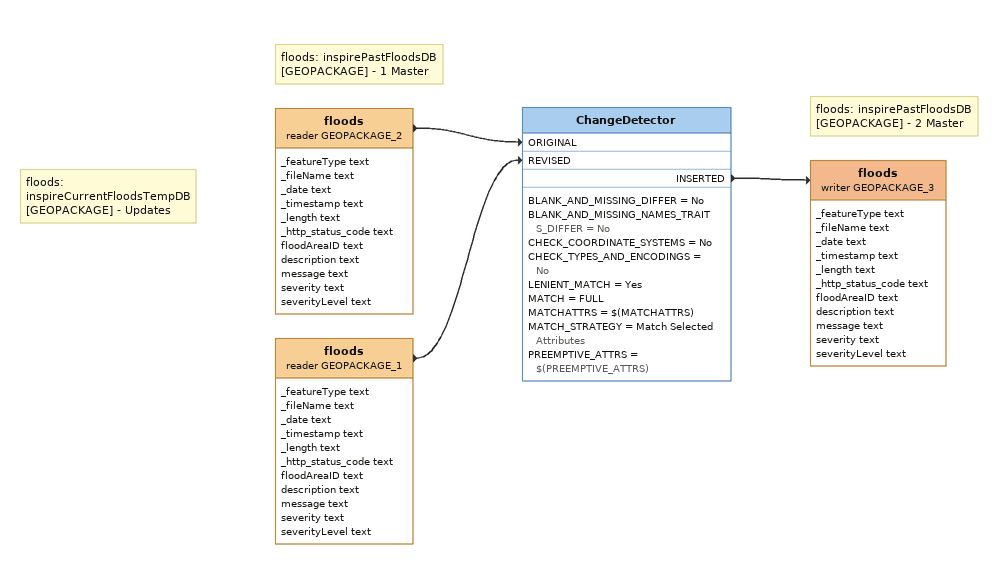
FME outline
Note: floods: inspirePastFloodsDB [GEOPACKAGE] - 1 Master
floods (reader GEOPACKAGE_2)
    attributes: _featureType text, _fileName text, _date text, _timestamp text, _length text, _http_status_code text, floodAreaID text, description text, message text, severity text, severityLevel text
    -> ChangeDetector [ORIGINAL]
Note: floods: inspireCurrentFloodsTempDB [GEOPACKAGE] - Updates
floods (reader GEOPACKAGE_1)
    attributes: _featureType text, _fileName text, _date text, _timestamp text, _length text, _http_status_code text, floodAreaID text, description text, message text, severity text, severityLevel text
    -> ChangeDetector [REVISED]
ChangeDetector
    BLANK_AND_MISSING_DIFFER = No
    BLANK_AND_MISSING_NAMES_TRAITS_DIFFER = No
    CHECK_COORDINATE_SYSTEMS = No
    CHECK_TYPES_AND_ENCODINGS = No
    LENIENT_MATCH = Yes
    MATCH = FULL
    MATCHATTRS = $(MATCHATTRS)
    MATCH_STRATEGY = Match Selected Attributes
    PREEMPTIVE_ATTRS = $(PREEMPTIVE_ATTRS)
    INSERTED -> floods (writer GEOPACKAGE_3)
Note: floods: inspirePastFloodsDB [GEOPACKAGE] - 2 Master
floods (writer GEOPACKAGE_3)
    attributes: _featureType text, _fileName text, _date text, _timestamp text, _length text, _http_status_code text, floodAreaID text, description text, message text, severity text, severityLevel text
